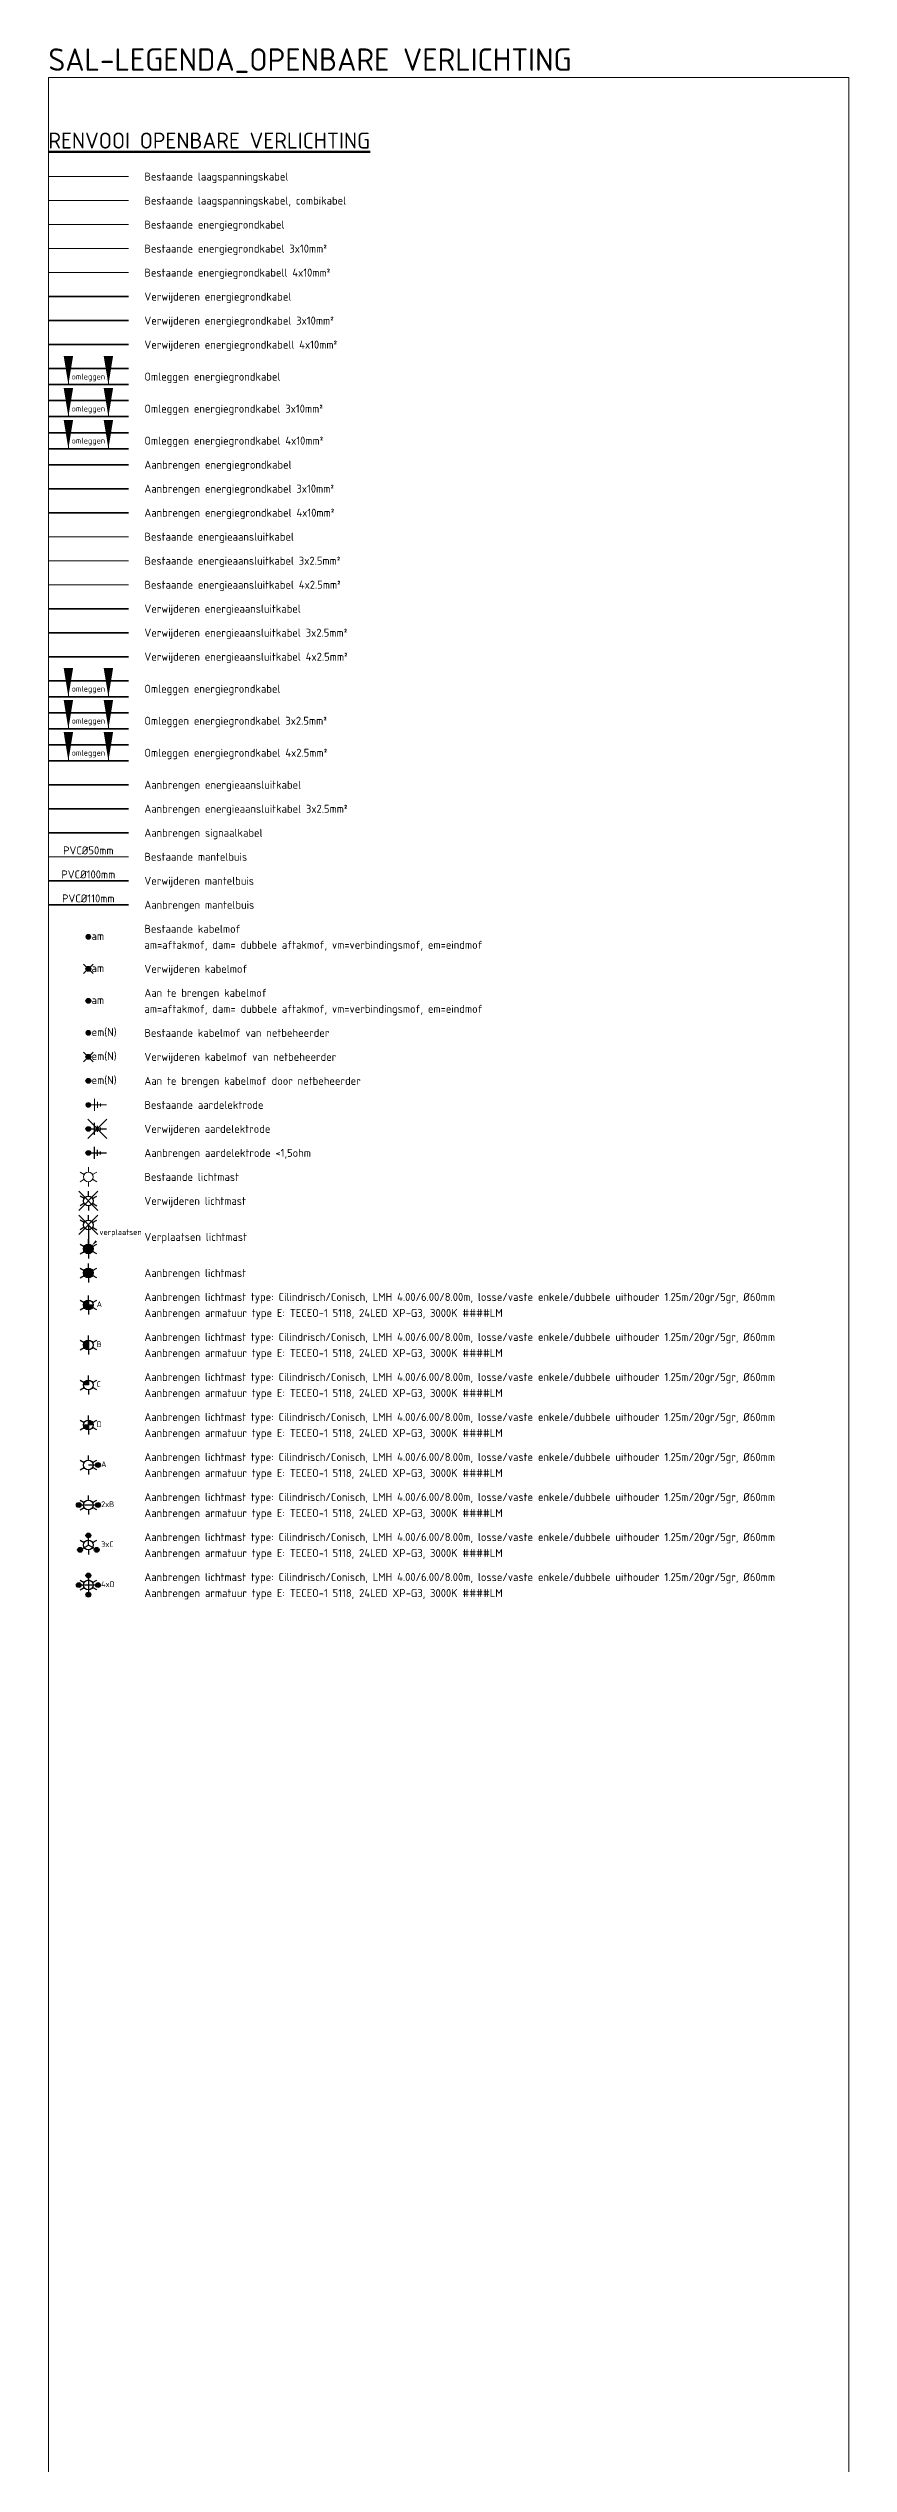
# Model space of a CAD drawing. Header units: metres. Extents: x 2925 to 2975, y 1964 to 2266.
# Drawn here: x 2924.6 to 2974.6, y 2115.2 to 2266.1 of the extents above; entities that cross this region are included whole.
import ezdxf
from ezdxf.enums import TextEntityAlignment as Align
from ezdxf.lldxf.tags import DXFTag

# ---------------------------------------------------------------- set-up
doc = ezdxf.new("R2010")
doc.units = ezdxf.units.M
for name, color, linetype, lineweight in [('B-WE-KL-ET_LS-G', 190, 'KL-LS-SO', 18), ('B-WE-OV-AARDING-S', 110, 'Continuous', 18), ('B-WE-OV-HULPSTUK_MOF-S', 140, 'Continuous', 18), ('B-WE-OV-HULPSTUK_MOF_NETBEHEERDER-S', 40, 'Continuous', 18), ('B-WE-OV-KABEL_AANSLUITKABEL-G', 21, 'OV-KABEL_AANSLUIT-SO', 18), ('B-WE-OV-KABEL_AANSLUITKABEL_3X2.5MM2-G', 21, 'OV-KABEL_AANSLUIT_3x2.5MM2-SO', 18), ('B-WE-OV-KABEL_AANSLUITKABEL_4X2.5MM2-G', 21, 'OV-KABEL_AANSLUIT_4x2.5MM2-SO', 18), ('B-WE-OV-KABEL_COMBIKABEL-G', 40, 'OV-COMBIKABEL-SO', 18), ('B-WE-OV-KABEL_VOEDINGSKABEL-G', 110, 'OV-KABEL_VOEDING-SO', 18), ('B-WE-OV-KABEL_VOEDINGSKABEL_3X10MM2-G', 110, 'OV-KABEL_AANSLUIT_3x10MM2-SO', 18), ('B-WE-OV-KABEL_VOEDINGSKABEL_4X10MM2-G', 110, 'OV-KABEL_AANSLUIT_4x10MM2-SO', 18), ('B-WE-OV-KABELDOORVOER_MANTELBUIS-G', 7, 'OV-KABELDOORVOER_MANTELBUIS-SO', 18), ('B-WE-OV-KABELDOORVOER_MANTELBUIS-T25', 7, 'Continuous', 25), ('B-WE-OV-LICHTMAST-S', 190, 'Continuous', 18), ('N-WE-OV-AARDING-S', 102, 'Continuous', 25), ('N-WE-OV-HULPSTUK_MOF-S', 160, 'Continuous', 25), ('N-WE-OV-HULPSTUK_MOF_NETBEHEERDER-S', 30, 'Continuous', 25), ('N-WE-OV-KABEL_AANSLUITKABEL-G', 20, 'OV-KABEL_AANSLUIT-SO', 35), ('N-WE-OV-KABEL_AANSLUITKABEL_3X2.5MM2-G', 20, 'OV-KABEL_AANSLUIT_3x2.5MM2-SO', 35), ('N-WE-OV-KABEL_AANSLUITKABEL_4X2.5MM2-G', 20, 'OV-KABEL_AANSLUIT_4x2.5MM2-SO', 35), ('N-WE-OV-KABEL_SIGNAALKABEL-G', 190, 'OV-KABEL_SIGNAAL-SO', 35), ('N-WE-OV-KABEL_VOEDINGSKABEL-G', 102, 'OV-KABEL_VOEDING-SO', 35), ('N-WE-OV-KABEL_VOEDINGSKABEL_3X10MM2-G', 102, 'OV-KABEL_AANSLUIT_3x10MM2-SO', 35), ('N-WE-OV-KABEL_VOEDINGSKABEL_4X10MM2-G', 102, 'OV-KABEL_AANSLUIT_4x10MM2-SO', 35), ('N-WE-OV-KABELDOORVOER_MANTELBUIS-G', 7, 'OV-KABELDOORVOER_MANTELBUIS-SO', 35), ('N-WE-OV-KABELDOORVOER_MANTELBUIS-T25', 7, 'Continuous', 25), ('N-WE-OV-LICHTMAST-S', 190, 'Continuous', 25), ('N-WE-OV-M', 7, 'Continuous', 18), ('N-WE-OV-T18', 10, 'Continuous', 18), ('V-WE-OV-AARDING-S', 110, 'Continuous', 25), ('V-WE-OV-HULPSTUK_MOF-S', 140, 'Continuous', 25), ('V-WE-OV-HULPSTUK_MOF_NETBEHEERDER-S', 40, 'Continuous', 25), ('V-WE-OV-KABEL_AANSLUITKABEL-G', 21, 'V-OV-KABEL_AANSLUIT-SO', 35), ('V-WE-OV-KABEL_AANSLUITKABEL_3X2.5MM2-G', 21, 'V-OV-KABEL_AANSLUIT_3x2.5MM2-SO', 35), ('V-WE-OV-KABEL_AANSLUITKABEL_4X2.5MM2-G', 21, 'V-OV-KABEL_AANSLUIT_4x2.5MM2-SO', 35), ('V-WE-OV-KABEL_VOEDINGSKABEL-G', 110, 'V-OV-KABEL_VOEDING-SO', 35), ('V-WE-OV-KABEL_VOEDINGSKABEL_3X10MM2-G', 110, 'V-OV-KABEL_AANSLUIT_3x10MM2-SO', 35), ('V-WE-OV-KABEL_VOEDINGSKABEL_4X10MM2-G', 110, 'V-OV-KABEL_AANSLUIT_4x10MM2-SO', 35), ('V-WE-OV-KABELDOORVOER_MANTELBUIS-G', 7, 'V-OV-KABELDOORVOER_MANTELBUIS-SO', 35), ('V-WE-OV-KABELDOORVOER_MANTELBUIS-T25', 7, 'Continuous', 25), ('V-WE-OV-LICHTMAST-S', 190, 'Continuous', 25), ('X-XX-AL-LEGENDA-T25', 7, 'Continuous', 25), ('X-XX-AL-LEGENDA-T50', 130, 'Continuous', 50)]:
    doc.layers.add(name, color=color, linetype=linetype, lineweight=lineweight)
doc.layers.add('X-XX-AL-HULPLIJN-G', color=211, linetype='Continuous', lineweight=18, plot=False)
doc.layers.add('X-XX-AL-HULPLIJN-T70', color=210, linetype='Continuous', lineweight=70, plot=False)
doc.styles.add('NLCS-ISO', font='NLCS-ISO.ttf')
doc.styles.add('NLCS-ISO-ANNOTATIEF-T18', font='NLCS-ISO.ttf', dxfattribs={"height": 1.8})
doc.styles.add('NLCS-ISO-ANNOTATIEF-T25', font='NLCS-ISO.ttf', dxfattribs={"height": 2.5})
doc.styles.add('NLCS-ISO-ANNOTATIEF-T50', font='NLCS-ISO.ttf', dxfattribs={"height": 5})
doc.styles.add('NLCS-ISO-ANNOTATIEF-T70', font='NLCS-ISO.ttf', dxfattribs={"height": 7})
doc.styles.get("Standard").update_dxf_attribs({"font": 'arial.ttf'})
tags = doc.linetypes.add('KL-LS-SO', pattern='A,4,-1,[103,NLCS.SHX,S=0.75,R=0,X=0,Y=0],-1,4,-1,["L",Standard,S=1,R=0,X=0,Y=-0.5],-2', length=13).pattern_tags.tags
tags[18] = DXFTag(74, 10)
tags = doc.linetypes.add('OV-COMBIKABEL-SO', pattern='A,4,-1,[103,NLCS.SHX,S=0.75,R=0,X=0,Y=0],-1,4,-1,["CK",Standard,S=1,R=0,X=0,Y=-0.5],-3', length=14).pattern_tags.tags
tags[18] = DXFTag(74, 10)
tags = doc.linetypes.add('OV-KABEL_AANSLUIT-SO', pattern='A,2,-1,[103,NLCS.SHX,S=0.75,R=0,X=0,Y=0],-1,2,-1,["OV",Standard,S=1,R=0,X=0,Y=-0.5],-3', length=10).pattern_tags.tags
tags[18] = DXFTag(74, 10)
tags = doc.linetypes.add('OV-KABEL_AANSLUIT_3x10MM2-SO', pattern='A,2,-1,[103,NLCS.SHX,S=0.75,R=0,X=0,Y=0],-1,2,-1,["3x10",Standard,S=1,R=0,X=0,Y=-0.5],-4', length=11).pattern_tags.tags
tags[18] = DXFTag(74, 10)
tags = doc.linetypes.add('OV-KABEL_AANSLUIT_3x2.5MM2-SO', pattern='A,2,-1,[103,NLCS.SHX,S=0.75,R=0,X=0,Y=0],-1,2,-1,["3x2.5",Standard,S=1,R=0,X=0,Y=-0.5],-4', length=11).pattern_tags.tags
tags[18] = DXFTag(74, 10)
tags = doc.linetypes.add('OV-KABEL_AANSLUIT_4x10MM2-SO', pattern='A,2,-1,[103,NLCS.SHX,S=0.75,R=0,X=0,Y=0],-1,2,-1,["4x10",Standard,S=1,R=0,X=0,Y=-0.5],-4', length=11).pattern_tags.tags
tags[18] = DXFTag(74, 10)
tags = doc.linetypes.add('OV-KABEL_AANSLUIT_4x2.5MM2-SO', pattern='A,2,-1,[103,NLCS.SHX,S=0.75,R=0,X=0,Y=0],-1,2,-1,["4x2.5",Standard,S=1,R=0,X=0,Y=-0.5],-4', length=11).pattern_tags.tags
tags[18] = DXFTag(74, 10)
tags = doc.linetypes.add('OV-KABEL_SIGNAAL-SO', pattern='A,4,-1,["S",Standard,S=1,R=0,X=0,Y=-0.5],-1,4,-1,["OV",Standard,S=1,R=0,X=0,Y=-0.5],-3', length=14).pattern_tags.tags
tags[19] = DXFTag(74, 10)
tags[6] = DXFTag(74, 10)
tags = doc.linetypes.add('OV-KABEL_VOEDING-SO', pattern='A,4,-1,[103,NLCS.SHX,S=0.75,R=0,X=0,Y=0],-1,4,-1,["OV",Standard,S=1,R=0,X=0,Y=-0.5],-3', length=14).pattern_tags.tags
tags[18] = DXFTag(74, 10)
doc.linetypes.add('OV-KABELDOORVOER_MANTELBUIS-SO', pattern='A,0,-0.5,[73,NLCS.SHX,S=1,R=0,X=0,Y=0],-0.5', length=1)
tags = doc.linetypes.add('V-OV-KABEL_AANSLUIT-SO', pattern='A,1,[24,NLCS.SHX,S=0.5,R=0,X=0,Y=0],1,-1,[103,NLCS.SHX,S=0.75,R=0,X=0,Y=0],-1,1,[24,NLCS.SHX,S=0.5,R=0,X=0,Y=0],1,-1,["OV",Standard,S=1,R=0,X=0,Y=-0.5],-3', length=10).pattern_tags.tags
tags[34] = DXFTag(74, 10)
tags = doc.linetypes.add('V-OV-KABEL_AANSLUIT_3x10MM2-SO', pattern='A,1,[24,NLCS.SHX,S=0.5,R=0,X=0,Y=0],1,-1,[103,NLCS.SHX,S=0.75,R=0,X=0,Y=0],-1,1,[24,NLCS.SHX,S=0.5,R=0,X=0,Y=0],1,-1,["3x10",Standard,S=1,R=0,X=0,Y=-0.5],-4', length=11).pattern_tags.tags
tags[34] = DXFTag(74, 10)
tags = doc.linetypes.add('V-OV-KABEL_AANSLUIT_3x2.5MM2-SO', pattern='A,1,[24,NLCS.SHX,S=0.5,R=0,X=0,Y=0],1,-1,[103,NLCS.SHX,S=0.75,R=0,X=0,Y=0],-1,1,[24,NLCS.SHX,S=0.5,R=0,X=0,Y=0],1,-1,["3x2.5",Standard,S=1,R=0,X=0,Y=-0.5],-4', length=11).pattern_tags.tags
tags[34] = DXFTag(74, 10)
tags = doc.linetypes.add('V-OV-KABEL_AANSLUIT_4x10MM2-SO', pattern='A,1,[24,NLCS.SHX,S=0.5,R=0,X=0,Y=0],1,-1,[103,NLCS.SHX,S=0.75,R=0,X=0,Y=0],-1,1,[24,NLCS.SHX,S=0.5,R=0,X=0,Y=0],1,-1,["4x10",Standard,S=1,R=0,X=0,Y=-0.5],-4', length=11).pattern_tags.tags
tags[34] = DXFTag(74, 10)
tags = doc.linetypes.add('V-OV-KABEL_AANSLUIT_4x2.5MM2-SO', pattern='A,1,[24,NLCS.SHX,S=0.5,R=0,X=0,Y=0],1,-1,[103,NLCS.SHX,S=0.75,R=0,X=0,Y=0],-1,1,[24,NLCS.SHX,S=0.5,R=0,X=0,Y=0],1,-1,["4x2.5",Standard,S=1,R=0,X=0,Y=-0.5],-4', length=11).pattern_tags.tags
tags[34] = DXFTag(74, 10)
tags = doc.linetypes.add('V-OV-KABEL_VOEDING-SO', pattern='A,2,[24,NLCS.SHX,S=0.5,R=0,X=0,Y=0],2,-1,[103,NLCS.SHX,S=0.75,R=0,X=0,Y=0],-1,2,[24,NLCS.SHX,S=0.5,R=0,X=0,Y=0],2,-1,["OV",Standard,S=1,R=0,X=0,Y=-0.5],-3', length=14).pattern_tags.tags
tags[34] = DXFTag(74, 10)
doc.linetypes.add('V-OV-KABELDOORVOER_MANTELBUIS-SO', pattern='A,0,-0.25,[24,NLCS.SHX,S=0.5,R=0,X=0.25,Y=0],-0.25,[73,NLCS.SHX,S=1,R=0,X=0,Y=0],-0.5', length=1)
doc.dimstyles.new('NLCS-ANNOTATIEF-T18-PIJL_L2_H0', dxfattribs={"dimtxt": 2.5, "dimasz": 1.8, "dimexe": 2, "dimexo": 2, "dimgap": 0.7, "dimtad": 1, "dimzin": 0, "dimdsep": 46, "dimtxsty": 'NLCS-ISO-ANNOTATIEF-T18', "dimcen": 0, "dimdle": 2, "dimclrd": 256, "dimclre": 256, "dimclrt": 10, "dimadec": 0, "dimazin": 0, "dimtfac": 1, "dimtdec": 3, "dimtofl": 0, "dimtmove": 0, "dimatfit": 3, "dimfxl": 2, "dimfxlon": 1, "dimtfillclr": 256, "dimtolj": 1, "dimtzin": 0, "dimlwd": -1, "dimlwe": -1, "dimarcsym": 0})

# ---------------------------------------------------------------- blocks, each defined once
blk = doc.blocks.new('SOV-HULP_MOF-SO')
h = blk.add_hatch(color=256)
h.dxf.hatch_style = 1
edge = h.paths.add_edge_path()
edge.add_arc((0, 0), 0.75, 0, 360)
blk.add_circle((0, 0), 0.75)
at = {"style": 'NLCS-ISO'}
blk.add_attdef('Soort:', text='', height=2.5, dxfattribs=at).set_placement((1, 0.25), align=Align.MIDDLE_LEFT)
blk = doc.blocks.new('SOV-LICHTMAST-SO')
h = blk.add_hatch(color=256)
h.dxf.hatch_style = 1
edge = h.paths.add_edge_path()
edge.add_arc((0, 0), 1.5, 0, 360)
at = {"flags": 128}
for points in [[(-2.6, 1.5), (-1.3, 0.75)], [(0, 1.5), (0, 3)], [(1.3, 0.75), (2.6, 1.5)], [(-2.6, -1.5), (-1.3, -0.75)], [(0, -1.5), (0, -3)], [(2.6, -1.5), (1.3, -0.75)]]:
    blk.add_lwpolyline(points, dxfattribs=at)
blk.add_circle((0, 0), 1.5)
at = {"style": 'NLCS-ISO'}
blk.add_attdef('TYPE', text='', height=1.8, dxfattribs=at).set_placement((2.6, 0.25), align=Align.MIDDLE_LEFT)
blk = doc.blocks.new('SOV-LICHTMAST_TYPE1-SO')
h = blk.add_hatch(color=256)
h.dxf.hatch_style = 1
h.paths.add_polyline_path([(0, 0), (0, 1.5, 0.414214), (-1.5, 0, 1), (1.5, 0)])
at = {"flags": 128}
for points in [[(-2.6, 1.5), (-1.3, 0.75)], [(0, 1.5), (0, 3)], [(0, 1.5), (0, 0), (1.5, 0)], [(1.3, 0.75), (2.6, 1.5)], [(-2.6, -1.5), (-1.3, -0.75)], [(0, -1.5), (0, -3)], [(2.6, -1.5), (1.3, -0.75)]]:
    blk.add_lwpolyline(points, dxfattribs=at)
blk.add_circle((0, 0), 1.5)
at = {"style": 'NLCS-ISO'}
blk.add_attdef('TYPE', text='', height=1.8, dxfattribs=at).set_placement((2.6, 0.25), align=Align.MIDDLE_LEFT)
blk = doc.blocks.new('SOV-LICHTMAST_TYPE2-SO')
h = blk.add_hatch(color=256)
h.dxf.hatch_style = 1
h.paths.add_polyline_path([(0, 1.5, 0.414214), (-1.5, 0, 0.414214), (0, -1.5)])
blk.add_line((0, 1.5), (0, -1.5))
at = {"flags": 128}
for points in [[(-2.6, 1.5), (-1.3, 0.75)], [(0, 1.5), (0, 3)], [(1.3, 0.75), (2.6, 1.5)], [(-2.6, -1.5), (-1.3, -0.75)], [(0, -1.5), (0, -3)], [(2.6, -1.5), (1.3, -0.75)]]:
    blk.add_lwpolyline(points, dxfattribs=at)
blk.add_circle((0, 0), 1.5)
at = {"style": 'NLCS-ISO'}
blk.add_attdef('TYPE', text='', height=1.8, dxfattribs=at).set_placement((2.6, 0.25), align=Align.MIDDLE_LEFT)
blk = doc.blocks.new('SOV-LICHTMAST_TYPE3-SO')
h = blk.add_hatch(color=256)
h.dxf.hatch_style = 1
h.paths.add_polyline_path([(0, 1.5, 0.414214), (-1.5, 0), (0, 0)])
at = {"flags": 128}
for points in [[(-2.6, 1.5), (-1.3, 0.75)], [(0, 1.5), (0, 0), (-1.5, 0)], [(0, 1.5), (0, 3)], [(1.3, 0.75), (2.6, 1.5)], [(-2.6, -1.5), (-1.3, -0.75)], [(0, -1.5), (0, -3)], [(2.6, -1.5), (1.3, -0.75)]]:
    blk.add_lwpolyline(points, dxfattribs=at)
blk.add_circle((0, 0), 1.5)
at = {"style": 'NLCS-ISO'}
blk.add_attdef('TYPE', text='', height=1.8, dxfattribs=at).set_placement((2.6, 0.25), align=Align.MIDDLE_LEFT)
blk = doc.blocks.new('SOV-LICHTMAST_TYPE4-SO')
h = blk.add_hatch(color=256)
h.dxf.hatch_style = 1
h.paths.add_polyline_path([(-1.5, 0, 0.414214), (0, -1.5), (0, 0)])
h = blk.add_hatch(color=256)
h.dxf.hatch_style = 1
h.paths.add_polyline_path([(1.5, 0, 0.414214), (0, 1.5), (0, 0)])
at = {"flags": 128}
for points in [[(-2.6, 1.5), (-1.3, 0.75)], [(-1.5, 0), (0, 0), (0, -1.5)], [(0, 1.5), (0, 3)], [(1.5, 0), (0, 0), (0, 1.5)], [(1.3, 0.75), (2.6, 1.5)], [(-2.6, -1.5), (-1.3, -0.75)], [(0, -1.5), (0, -3)], [(2.6, -1.5), (1.3, -0.75)]]:
    blk.add_lwpolyline(points, dxfattribs=at)
blk.add_circle((0, 0), 1.5)
at = {"style": 'NLCS-ISO'}
blk.add_attdef('TYPE', text='', height=1.8, dxfattribs=at).set_placement((2.6, 0.25), align=Align.MIDDLE_LEFT)
blk = doc.blocks.new('B-SOV-LICHTMAST-SO')
for p, q in [((-1.3, 0.75), (-2.6, 1.5)), ((0, 1.5), (0, 3)), ((1.3, 0.75), (2.6, 1.5)), ((-1.3, -0.75), (-2.6, -1.5)), ((0, -1.5), (0, -3)), ((1.3, -0.75), (2.6, -1.5))]:
    blk.add_line(p, q)
blk.add_circle((0, 0), 1.5)
at = {"style": 'NLCS-ISO'}
blk.add_attdef('TYPE', text='', height=1.8, dxfattribs=at).set_placement((0, 3), align=Align.BOTTOM_CENTER)
blk = doc.blocks.new('V-SOV-LICHTMAST-SO')
for p, q in [((-3, 3), (3, -3)), ((3, 3), (-3, -3)), ((-1.3, 0.75), (-2.6, 1.5)), ((0, 1.5), (0, 3)), ((1.3, 0.75), (2.6, 1.5)), ((-1.3, -0.75), (-2.6, -1.5)), ((0, -1.5), (0, -3)), ((1.3, -0.75), (2.6, -1.5))]:
    blk.add_line(p, q)
blk.add_circle((0, 0), 1.5)
at = {"style": 'NLCS-ISO'}
blk.add_attdef('TYPE', text='', height=1.8, dxfattribs=at).set_placement((2.6, 0.25), align=Align.MIDDLE_LEFT)
blk = doc.blocks.new('SOV-AARDING_AARDELEKTRODE-SO')
h = blk.add_hatch(color=256)
h.dxf.hatch_style = 1
edge = h.paths.add_edge_path()
edge.add_arc((0, 0), 0.75, 90, 450)
for p, q in [((0, 0), (5.62, 0)), ((1.87, -1.88), (1.87, 1.87)), ((2.81, -0.94), (2.81, 0.94)), ((3.75, -0.47), (3.75, 0.47))]:
    blk.add_line(p, q)
blk.add_circle((0, 0), 0.75)
blk = doc.blocks.new('V-SOV-AARDING_AARDELEKTRODE-SO')
h = blk.add_hatch(color=256)
h.dxf.hatch_style = 1
edge = h.paths.add_edge_path()
edge.add_arc((0, 0), 0.75, 90, 450)
for p, q in [((-0.19, 3), (5.81, -3)), ((5.81, 3), (-0.19, -3)), ((0, 0), (5.62, 0)), ((1.87, -1.88), (1.87, 1.87)), ((2.81, -0.94), (2.81, 0.94)), ((3.75, -0.47), (3.75, 0.47))]:
    blk.add_line(p, q)
blk.add_circle((0, 0), 0.75)
blk = doc.blocks.new('V-SOV-HULP_MOF-SO')
h = blk.add_hatch(color=256)
h.dxf.hatch_style = 1
edge = h.paths.add_edge_path()
edge.add_arc((0, 0), 0.75, 0, 360)
for p, q in [((-1.5, 1.5), (1.5, -1.5)), ((1.5, 1.5), (-1.5, -1.5))]:
    blk.add_line(p, q)
blk.add_circle((0, 0), 0.75)
at = {"style": 'NLCS-ISO'}
blk.add_attdef('Soort:', text='', height=2.5, dxfattribs=at).set_placement((1, 0.25), align=Align.MIDDLE_LEFT)
blk = doc.blocks.new('SOV-LICHTMAST_UITHOUDER_1U-SO')
h = blk.add_hatch(color=256)
h.dxf.hatch_style = 1
edge = h.paths.add_edge_path()
edge.add_arc((3, 0), 0.75, -90, 270)
blk.add_line((3, 0), (0, 0))
at = {"flags": 128}
for points in [[(-2.6, 1.5), (-1.3, 0.75)], [(0, 1.5), (0, 3)], [(1.3, 0.75), (2.6, 1.5)], [(-2.6, -1.5), (-1.3, -0.75)], [(0, -1.5), (0, -3)], [(2.6, -1.5), (1.3, -0.75)]]:
    blk.add_lwpolyline(points, dxfattribs=at)
for centre, radius in [((0, 0), 1.5), ((3, 0), 0.75)]:
    blk.add_circle(centre, radius)
at = {"style": 'NLCS-ISO'}
blk.add_attdef('TYPE', text='', height=1.8, dxfattribs=at).set_placement((4, 0.25), align=Align.MIDDLE_LEFT)
blk = doc.blocks.new('SOV-LICHTMAST_UITHOUDER_2U-SO')
h = blk.add_hatch(color=256)
h.dxf.hatch_style = 1
edge = h.paths.add_edge_path()
edge.add_arc((-3, 0), 0.75, 90, 450)
h = blk.add_hatch(color=256)
h.dxf.hatch_style = 1
edge = h.paths.add_edge_path()
edge.add_arc((3, 0), 0.75, 90, 450)
blk.add_line((3, 0), (-3, 0))
at = {"flags": 128}
for points in [[(-2.6, 1.5), (-1.3, 0.75)], [(0, 1.5), (0, 3)], [(1.3, 0.75), (2.6, 1.5)], [(-2.6, -1.5), (-1.3, -0.75)], [(0, -1.5), (0, -3)], [(2.6, -1.5), (1.3, -0.75)]]:
    blk.add_lwpolyline(points, dxfattribs=at)
for centre, radius in [((-3, 0), 0.75), ((0, 0), 1.5), ((3, 0), 0.75)]:
    blk.add_circle(centre, radius)
at = {"style": 'NLCS-ISO'}
blk.add_attdef('TYPE', text='', height=1.8, dxfattribs=at).set_placement((4, 0.25), align=Align.MIDDLE_LEFT)
blk = doc.blocks.new('SOV-LICHTMAST_UITHOUDER_3U-SO')
h = blk.add_hatch(color=256)
h.dxf.hatch_style = 1
edge = h.paths.add_edge_path()
edge.add_arc((0, 3), 0.75, 0, 360)
h = blk.add_hatch(color=256)
h.dxf.hatch_style = 1
edge = h.paths.add_edge_path()
edge.add_arc((-2.6, -1.5), 0.75, 120, 480)
h = blk.add_hatch(color=256)
h.dxf.hatch_style = 1
edge = h.paths.add_edge_path()
edge.add_arc((2.6, -1.5), 0.75, 240, 600)
at = {"flags": 128}
for points in [[(-2.6, 1.5), (-1.3, 0.75)], [(-2.6, -1.5), (0, 0)], [(0, 0), (0, 3)], [(2.6, -1.5), (0, 0)], [(1.3, 0.75), (2.6, 1.5)], [(0, -1.5), (0, -3)]]:
    blk.add_lwpolyline(points, dxfattribs=at)
for centre, radius in [((0, 0), 1.5), ((0, 3), 0.75), ((-2.6, -1.5), 0.75), ((2.6, -1.5), 0.75)]:
    blk.add_circle(centre, radius)
at = {"style": 'NLCS-ISO'}
blk.add_attdef('TYPE', text='', height=1.8, dxfattribs=at).set_placement((4, 0.25), align=Align.MIDDLE_LEFT)
blk = doc.blocks.new('SOV-LICHTMAST_UITHOUDER_4U-SO')
h = blk.add_hatch(color=256)
h.dxf.hatch_style = 1
edge = h.paths.add_edge_path()
edge.add_arc((-3, 0), 0.75, 90, 450)
h = blk.add_hatch(color=256)
h.dxf.hatch_style = 1
edge = h.paths.add_edge_path()
edge.add_arc((0, 3), 0.75, 180, 540)
h = blk.add_hatch(color=256)
h.dxf.hatch_style = 1
edge = h.paths.add_edge_path()
edge.add_arc((3, 0), 0.75, 90, 450)
h = blk.add_hatch(color=256)
h.dxf.hatch_style = 1
edge = h.paths.add_edge_path()
edge.add_arc((0, -3), 0.75, 180, 540)
for p, q in [((3, 0), (-3, 0)), ((0, 3), (0, -3))]:
    blk.add_line(p, q)
at = {"flags": 128}
for points in [[(-2.6, 1.5), (-1.3, 0.75)], [(0, 1.5), (0, 3)], [(1.3, 0.75), (2.6, 1.5)], [(-2.6, -1.5), (-1.3, -0.75)], [(0, -1.5), (0, -3)], [(2.6, -1.5), (1.3, -0.75)]]:
    blk.add_lwpolyline(points, dxfattribs=at)
for centre, radius in [((-3, 0), 0.75), ((0, 0), 1.5), ((0, 3), 0.75), ((3, 0), 0.75), ((0, -3), 0.75)]:
    blk.add_circle(centre, radius)
at = {"style": 'NLCS-ISO'}
blk.add_attdef('TYPE', text='', height=1.8, dxfattribs=at).set_placement((4, 0.25), align=Align.MIDDLE_LEFT)

msp = doc.modelspace()

# ---------------------------------------------------------------- linework, layer by layer
at = {"flags": 128}
msp.add_lwpolyline([(2927.15, 2192.6), (2927.15, 2191.1)], dxfattribs=at)
at = {"layer": 'B-WE-KL-ET_LS-G', "flags": 128}
msp.add_lwpolyline([(2924.65, 2258.1), (2929.65, 2258.1)], dxfattribs=at)
at = {"layer": 'B-WE-OV-KABEL_AANSLUITKABEL-G', "flags": 128}
msp.add_lwpolyline([(2924.65, 2235.6), (2929.65, 2235.6)], dxfattribs=at)
at = {"layer": 'B-WE-OV-KABEL_AANSLUITKABEL_3X2.5MM2-G', "flags": 128}
msp.add_lwpolyline([(2924.65, 2234.1), (2929.65, 2234.1)], dxfattribs=at)
at = {"layer": 'B-WE-OV-KABEL_AANSLUITKABEL_4X2.5MM2-G', "flags": 128}
msp.add_lwpolyline([(2924.65, 2232.6), (2929.65, 2232.6)], dxfattribs=at)
at = {"layer": 'B-WE-OV-KABEL_COMBIKABEL-G', "flags": 128}
msp.add_lwpolyline([(2924.65, 2256.6), (2929.65, 2256.6)], dxfattribs=at)
at = {"layer": 'B-WE-OV-KABEL_VOEDINGSKABEL-G', "flags": 128}
msp.add_lwpolyline([(2924.65, 2255.1), (2929.65, 2255.1)], dxfattribs=at)
at = {"layer": 'B-WE-OV-KABEL_VOEDINGSKABEL_3X10MM2-G', "flags": 128}
msp.add_lwpolyline([(2924.65, 2253.6), (2929.65, 2253.6)], dxfattribs=at)
at = {"layer": 'B-WE-OV-KABEL_VOEDINGSKABEL_4X10MM2-G', "flags": 128}
msp.add_lwpolyline([(2924.65, 2252.1), (2929.65, 2252.1)], dxfattribs=at)
at = {"layer": 'B-WE-OV-KABELDOORVOER_MANTELBUIS-G', "flags": 128}
msp.add_lwpolyline([(2924.65, 2215.6), (2929.65, 2215.6)], dxfattribs=at)
at = {"layer": 'N-WE-OV-KABEL_AANSLUITKABEL-G', "flags": 128}
for points in [[(2924.65, 2225.6), (2929.65, 2225.6)], [(2924.65, 2220.1), (2929.65, 2220.1)]]:
    msp.add_lwpolyline(points, dxfattribs=at)
at = {"layer": 'N-WE-OV-KABEL_AANSLUITKABEL_3X2.5MM2-G', "flags": 128}
for points in [[(2924.65, 2223.6), (2929.65, 2223.6)], [(2924.65, 2218.6), (2929.65, 2218.6)]]:
    msp.add_lwpolyline(points, dxfattribs=at)
at = {"layer": 'N-WE-OV-KABEL_AANSLUITKABEL_4X2.5MM2-G', "flags": 128}
msp.add_lwpolyline([(2924.65, 2221.6), (2929.65, 2221.6)], dxfattribs=at)
at = {"layer": 'N-WE-OV-KABEL_SIGNAALKABEL-G', "flags": 128}
msp.add_lwpolyline([(2924.65, 2217.1), (2929.65, 2217.1)], dxfattribs=at)
at = {"layer": 'N-WE-OV-KABEL_VOEDINGSKABEL-G', "flags": 128}
for points in [[(2924.65, 2245.1), (2929.65, 2245.1)], [(2924.65, 2240.1), (2929.65, 2240.1)]]:
    msp.add_lwpolyline(points, dxfattribs=at)
at = {"layer": 'N-WE-OV-KABEL_VOEDINGSKABEL_3X10MM2-G', "flags": 128}
for points in [[(2924.65, 2243.1), (2929.65, 2243.1)], [(2924.65, 2238.6), (2929.65, 2238.6)]]:
    msp.add_lwpolyline(points, dxfattribs=at)
at = {"layer": 'N-WE-OV-KABEL_VOEDINGSKABEL_4X10MM2-G', "flags": 128}
for points in [[(2924.65, 2241.1), (2929.65, 2241.1)], [(2924.65, 2237.1), (2929.65, 2237.1)]]:
    msp.add_lwpolyline(points, dxfattribs=at)
at = {"layer": 'N-WE-OV-KABELDOORVOER_MANTELBUIS-G', "flags": 128}
msp.add_lwpolyline([(2924.65, 2212.6), (2929.65, 2212.6)], dxfattribs=at)
at = {"layer": 'N-WE-OV-M', "flags": 128}
msp.add_lwpolyline([(2927.36, 2191.31, 0, 0.133, 0), (2927.64, 2191.59, 0, 0, 0.531474), (2927.45, 2192.6, 0, 0, 0.531474)], format="xyseb", dxfattribs=at)
at = {"layer": 'V-WE-OV-KABEL_AANSLUITKABEL-G', "flags": 128}
for points in [[(2924.65, 2231.1), (2929.65, 2231.1)], [(2924.65, 2226.6), (2929.65, 2226.6)]]:
    msp.add_lwpolyline(points, dxfattribs=at)
at = {"layer": 'V-WE-OV-KABEL_AANSLUITKABEL_3X2.5MM2-G', "flags": 128}
for points in [[(2924.65, 2229.6), (2929.65, 2229.6)], [(2924.65, 2224.6), (2929.65, 2224.6)]]:
    msp.add_lwpolyline(points, dxfattribs=at)
at = {"layer": 'V-WE-OV-KABEL_AANSLUITKABEL_4X2.5MM2-G', "flags": 128}
for points in [[(2924.65, 2228.1), (2929.65, 2228.1)], [(2924.65, 2222.6), (2929.65, 2222.6)]]:
    msp.add_lwpolyline(points, dxfattribs=at)
at = {"layer": 'V-WE-OV-KABEL_VOEDINGSKABEL-G', "flags": 128}
for points in [[(2924.65, 2250.6), (2929.65, 2250.6)], [(2924.65, 2246.1), (2929.65, 2246.1)]]:
    msp.add_lwpolyline(points, dxfattribs=at)
at = {"layer": 'V-WE-OV-KABEL_VOEDINGSKABEL_3X10MM2-G', "flags": 128}
for points in [[(2924.65, 2249.1), (2929.65, 2249.1)], [(2924.65, 2244.1), (2929.65, 2244.1)]]:
    msp.add_lwpolyline(points, dxfattribs=at)
at = {"layer": 'V-WE-OV-KABEL_VOEDINGSKABEL_4X10MM2-G', "flags": 128}
for points in [[(2924.65, 2247.6), (2929.65, 2247.6)], [(2924.65, 2242.1), (2929.65, 2242.1)]]:
    msp.add_lwpolyline(points, dxfattribs=at)
at = {"layer": 'V-WE-OV-KABELDOORVOER_MANTELBUIS-G', "flags": 128}
msp.add_lwpolyline([(2924.65, 2214.1), (2929.65, 2214.1)], dxfattribs=at)
at = {"layer": 'X-XX-AL-HULPLIJN-G', "flags": 128}
msp.add_lwpolyline([(2924.65, 2264.29), (2974.65, 2264.29), (2974.65, 1964.29), (2924.65, 1964.29)], close=True, dxfattribs=at)

# ---------------------------------------------------------------- block references
at = {"layer": 'B-WE-OV-AARDING-S', "xscale": 0.2, "yscale": 0.2, "zscale": 0.2}
msp.add_blockref('SOV-AARDING_AARDELEKTRODE-SO', (2927.15, 2200.1), dxfattribs=at)
at = {"layer": 'B-WE-OV-HULPSTUK_MOF-S', "xscale": 0.2, "yscale": 0.2, "zscale": 0.2}
msp.add_blockref('SOV-HULP_MOF-SO', (2927.15, 2210.6), dxfattribs=at).add_auto_attribs({'Soort:': 'am'})
at = {"layer": 'B-WE-OV-HULPSTUK_MOF_NETBEHEERDER-S', "xscale": 0.2, "yscale": 0.2, "zscale": 0.2}
msp.add_blockref('SOV-HULP_MOF-SO', (2927.15, 2204.6), dxfattribs=at).add_auto_attribs({'Soort:': 'em(N)'})
at = {"layer": 'B-WE-OV-LICHTMAST-S', "xscale": 0.2, "yscale": 0.2, "zscale": 0.2}
msp.add_blockref('B-SOV-LICHTMAST-SO', (2927.15, 2195.6), dxfattribs=at)
at = {"layer": 'N-WE-OV-AARDING-S', "xscale": 0.2, "yscale": 0.2, "zscale": 0.2}
msp.add_blockref('SOV-AARDING_AARDELEKTRODE-SO', (2927.15, 2197.1), dxfattribs=at)
at = {"layer": 'N-WE-OV-HULPSTUK_MOF-S', "xscale": 0.2, "yscale": 0.2, "zscale": 0.2}
msp.add_blockref('SOV-HULP_MOF-SO', (2927.15, 2206.6), dxfattribs=at).add_auto_attribs({'Soort:': 'am'})
at = {"layer": 'N-WE-OV-HULPSTUK_MOF_NETBEHEERDER-S', "xscale": 0.2, "yscale": 0.2, "zscale": 0.2}
msp.add_blockref('SOV-HULP_MOF-SO', (2927.15, 2201.6), dxfattribs=at).add_auto_attribs({'Soort:': 'em(N)'})
at = {"layer": 'N-WE-OV-LICHTMAST-S', "xscale": 0.2, "yscale": 0.2, "zscale": 0.2}
for p in [(2927.15, 2191.1), (2927.15, 2189.6)]:
    msp.add_blockref('SOV-LICHTMAST-SO', p, dxfattribs=at)
for name, p, values in [('SOV-LICHTMAST_TYPE1-SO', (2927.15, 2187.6), {'TYPE': 'A'}), ('SOV-LICHTMAST_TYPE2-SO', (2927.15, 2185.1), {'TYPE': 'B'}), ('SOV-LICHTMAST_TYPE3-SO', (2927.15, 2182.6), {'TYPE': 'C'}), ('SOV-LICHTMAST_TYPE4-SO', (2927.15, 2180.1), {'TYPE': 'D'}), ('SOV-LICHTMAST_UITHOUDER_1U-SO', (2927.15, 2177.6), {'TYPE': 'A'}), ('SOV-LICHTMAST_UITHOUDER_2U-SO', (2927.15, 2175.1), {'TYPE': '2xB'}), ('SOV-LICHTMAST_UITHOUDER_3U-SO', (2927.15, 2172.6), {'TYPE': '3xC'}), ('SOV-LICHTMAST_UITHOUDER_4U-SO', (2927.15, 2170.1), {'TYPE': '4xD'})]:
    msp.add_blockref(name, p, dxfattribs=at).add_auto_attribs(values)
at = {"layer": 'V-WE-OV-AARDING-S', "xscale": 0.2, "yscale": 0.2, "zscale": 0.2}
msp.add_blockref('V-SOV-AARDING_AARDELEKTRODE-SO', (2927.15, 2198.6), dxfattribs=at)
at = {"layer": 'V-WE-OV-HULPSTUK_MOF-S', "xscale": 0.2, "yscale": 0.2, "zscale": 0.2}
msp.add_blockref('V-SOV-HULP_MOF-SO', (2927.15, 2208.6), dxfattribs=at).add_auto_attribs({'Soort:': 'am'})
at = {"layer": 'V-WE-OV-HULPSTUK_MOF_NETBEHEERDER-S', "xscale": 0.2, "yscale": 0.2, "zscale": 0.2}
msp.add_blockref('V-SOV-HULP_MOF-SO', (2927.15, 2203.1), dxfattribs=at).add_auto_attribs({'Soort:': 'em(N)'})
at = {"layer": 'V-WE-OV-LICHTMAST-S', "xscale": 0.2, "yscale": 0.2, "zscale": 0.2}
for p in [(2927.15, 2194.1), (2927.15, 2192.6)]:
    msp.add_blockref('V-SOV-LICHTMAST-SO', p, dxfattribs=at)

# ---------------------------------------------------------------- texts
at = {"layer": 'B-WE-OV-KABELDOORVOER_MANTELBUIS-T25', "style": 'NLCS-ISO-ANNOTATIEF-T25'}
msp.add_text('PVC%%C50mm', height=0.5, dxfattribs=at).set_placement((2927.15, 2215.6), align=Align.BOTTOM_CENTER)
at = {"layer": 'N-WE-OV-KABELDOORVOER_MANTELBUIS-T25', "style": 'NLCS-ISO-ANNOTATIEF-T25'}
msp.add_text('PVC%%C110mm', height=0.5, dxfattribs=at).set_placement((2927.15, 2212.6), align=Align.BOTTOM_CENTER)
at = {"layer": 'N-WE-OV-T18', "style": 'NLCS-ISO-ANNOTATIEF-T18'}
for s, p in [('omleggen', (2927.15, 2245.6)), ('omleggen', (2927.15, 2243.6)), ('omleggen', (2927.15, 2241.6)), ('omleggen', (2927.15, 2226.1)), ('omleggen', (2927.15, 2224.1)), ('omleggen', (2927.15, 2222.1)), ('verplaatsen', (2929.16, 2192.15))]:
    msp.add_text(s, height=0.36, dxfattribs=at).set_placement(p, align=Align.MIDDLE_CENTER)
at = {"layer": 'V-WE-OV-KABELDOORVOER_MANTELBUIS-T25', "style": 'NLCS-ISO-ANNOTATIEF-T25'}
msp.add_text('PVC%%C100mm', height=0.5, dxfattribs=at).set_placement((2927.15, 2214.1), align=Align.BOTTOM_CENTER)
at = {"layer": 'X-XX-AL-HULPLIJN-T70', "style": 'NLCS-ISO-ANNOTATIEF-T70'}
msp.add_text('SAL-LEGENDA_OPENBARE VERLICHTING', height=1.4, dxfattribs=at).set_placement((2924.65, 2264.29), align=Align.BOTTOM_LEFT)
at = {"layer": 'X-XX-AL-LEGENDA-T25', "style": 'NLCS-ISO-ANNOTATIEF-T25'}
for s, p in [('Bestaande laagspanningskabel', (2930.65, 2257.85)), ('Bestaande laagspanningskabel, combikabel', (2930.65, 2256.35)), ('Bestaande energiegrondkabel', (2930.65, 2254.85)), ('Bestaande energiegrondkabel 3x10mm²', (2930.65, 2253.35)), ('Bestaande energiegrondkabell 4x10mm²', (2930.65, 2251.85)), ('Verwijderen energiegrondkabel', (2930.65, 2250.35)), ('Verwijderen energiegrondkabel 3x10mm²', (2930.65, 2248.85)), ('Verwijderen energiegrondkabell 4x10mm²', (2930.65, 2247.35)), ('Omleggen energiegrondkabel', (2930.65, 2245.35)), ('Omleggen energiegrondkabel 3x10mm²', (2930.65, 2243.35)), ('Omleggen energiegrondkabel 4x10mm²', (2930.65, 2241.35)), ('Aanbrengen energiegrondkabel', (2930.65, 2239.85)), ('Aanbrengen energiegrondkabel 3x10mm²', (2930.65, 2238.35)), ('Aanbrengen energiegrondkabel 4x10mm²', (2930.65, 2236.85)), ('Bestaande energieaansluitkabel', (2930.65, 2235.35)), ('Bestaande energieaansluitkabel 3x2.5mm²', (2930.65, 2233.85)), ('Bestaande energieaansluitkabel 4x2.5mm²', (2930.65, 2232.35)), ('Verwijderen energieaansluitkabel', (2930.65, 2230.85)), ('Verwijderen energieaansluitkabel 3x2.5mm²', (2930.65, 2229.35)), ('Verwijderen energieaansluitkabel 4x2.5mm²', (2930.65, 2227.85)), ('Omleggen energiegrondkabel', (2930.65, 2225.85)), ('Omleggen energiegrondkabel 3x2.5mm²', (2930.65, 2223.85)), ('Omleggen energiegrondkabel 4x2.5mm²', (2930.65, 2221.85)), ('Aanbrengen energieaansluitkabel', (2930.65, 2219.85)), ('Aanbrengen energieaansluitkabel 3x2.5mm²', (2930.65, 2218.35)), ('Aanbrengen signaalkabel', (2930.65, 2216.85)), ('Bestaande mantelbuis', (2930.65, 2215.35)), ('Verwijderen mantelbuis', (2930.65, 2213.85)), ('Aanbrengen mantelbuis', (2930.65, 2212.35)), ('Bestaande kabelmof', (2930.65, 2210.85)), ('am=aftakmof, dam= dubbele aftakmof, vm=verbindingsmof, em=eindmof', (2930.65, 2209.85)), ('Verwijderen kabelmof', (2930.65, 2208.35)), ('Aan te brengen kabelmof', (2930.65, 2206.85)), ('am=aftakmof, dam= dubbele aftakmof, vm=verbindingsmof, em=eindmof', (2930.65, 2205.85)), ('Bestaande kabelmof van netbeheerder', (2930.65, 2204.35)), ('Verwijderen kabelmof van netbeheerder', (2930.65, 2202.85)), ('Aan te brengen kabelmof door netbeheerder', (2930.65, 2201.35)), ('Bestaande aardelektrode', (2930.65, 2199.85)), ('Verwijderen aardelektrode', (2930.65, 2198.35)), ('Aanbrengen aardelektrode <1,5ohm', (2930.65, 2196.85)), ('Bestaande lichtmast', (2930.65, 2195.35)), ('Verwijderen lichtmast', (2930.65, 2193.85)), ('Verplaatsen lichtmast', (2930.65, 2191.6)), ('Aanbrengen lichtmast', (2930.65, 2189.35)), ('Aanbrengen lichtmast type: Cilindrisch/Conisch, LMH 4.00/6.00/8.00m, losse/vaste enkele/dubbele uithouder 1.25m/20gr/5gr, %%C60mm', (2930.65, 2187.85)), ('Aanbrengen armatuur type E: TECEO-1 5118, 24LED XP-G3, 3000K ####LM', (2930.65, 2186.85)), ('Aanbrengen lichtmast type: Cilindrisch/Conisch, LMH 4.00/6.00/8.00m, losse/vaste enkele/dubbele uithouder 1.25m/20gr/5gr, %%C60mm', (2930.65, 2185.35)), ('Aanbrengen armatuur type E: TECEO-1 5118, 24LED XP-G3, 3000K ####LM', (2930.65, 2184.35)), ('Aanbrengen lichtmast type: Cilindrisch/Conisch, LMH 4.00/6.00/8.00m, losse/vaste enkele/dubbele uithouder 1.25m/20gr/5gr, %%C60mm', (2930.65, 2182.85)), ('Aanbrengen armatuur type E: TECEO-1 5118, 24LED XP-G3, 3000K ####LM', (2930.65, 2181.85)), ('Aanbrengen lichtmast type: Cilindrisch/Conisch, LMH 4.00/6.00/8.00m, losse/vaste enkele/dubbele uithouder 1.25m/20gr/5gr, %%C60mm', (2930.65, 2180.35)), ('Aanbrengen armatuur type E: TECEO-1 5118, 24LED XP-G3, 3000K ####LM', (2930.65, 2179.35)), ('Aanbrengen lichtmast type: Cilindrisch/Conisch, LMH 4.00/6.00/8.00m, losse/vaste enkele/dubbele uithouder 1.25m/20gr/5gr, %%C60mm', (2930.65, 2177.85)), ('Aanbrengen armatuur type E: TECEO-1 5118, 24LED XP-G3, 3000K ####LM', (2930.65, 2176.85)), ('Aanbrengen lichtmast type: Cilindrisch/Conisch, LMH 4.00/6.00/8.00m, losse/vaste enkele/dubbele uithouder 1.25m/20gr/5gr, %%C60mm', (2930.65, 2175.35)), ('Aanbrengen armatuur type E: TECEO-1 5118, 24LED XP-G3, 3000K ####LM', (2930.65, 2174.35)), ('Aanbrengen lichtmast type: Cilindrisch/Conisch, LMH 4.00/6.00/8.00m, losse/vaste enkele/dubbele uithouder 1.25m/20gr/5gr, %%C60mm', (2930.65, 2172.85)), ('Aanbrengen armatuur type E: TECEO-1 5118, 24LED XP-G3, 3000K ####LM', (2930.65, 2171.85)), ('Aanbrengen lichtmast type: Cilindrisch/Conisch, LMH 4.00/6.00/8.00m, losse/vaste enkele/dubbele uithouder 1.25m/20gr/5gr, %%C60mm', (2930.65, 2170.35)), ('Aanbrengen armatuur type E: TECEO-1 5118, 24LED XP-G3, 3000K ####LM', (2930.65, 2169.35))]:
    msp.add_text(s, height=0.5, dxfattribs=at).set_placement(p)
at = {"layer": 'X-XX-AL-LEGENDA-T50', "style": 'NLCS-ISO-ANNOTATIEF-T50'}
msp.add_text('%%URENVOOI OPENBARE VERLICHTING', height=1, dxfattribs=at).set_placement((2924.65, 2259.85))

# ---------------------------------------------------------------- leaders
at = {"layer": 'N-WE-OV-M'}
for points in [[(2925.9, 2245.1), (2925.9, 2246.1)], [(2928.4, 2245.1), (2928.4, 2246.1)], [(2925.9, 2243.1), (2925.9, 2244.1)], [(2928.4, 2243.1), (2928.4, 2244.1)], [(2925.9, 2241.1), (2925.9, 2242.1)], [(2928.4, 2241.1), (2928.4, 2242.1)], [(2925.9, 2225.6), (2925.9, 2226.6)], [(2928.4, 2225.6), (2928.4, 2226.6)], [(2925.9, 2223.6), (2925.9, 2224.6)], [(2928.4, 2223.6), (2928.4, 2224.6)], [(2925.9, 2221.6), (2925.9, 2222.6)], [(2928.4, 2221.6), (2928.4, 2222.6)]]:
    msp.add_leader(points, dimstyle='NLCS-ANNOTATIEF-T18-PIJL_L2_H0', override={"dimscale": 0}, dxfattribs=at)

doc.saveas('drawing.dxf')
